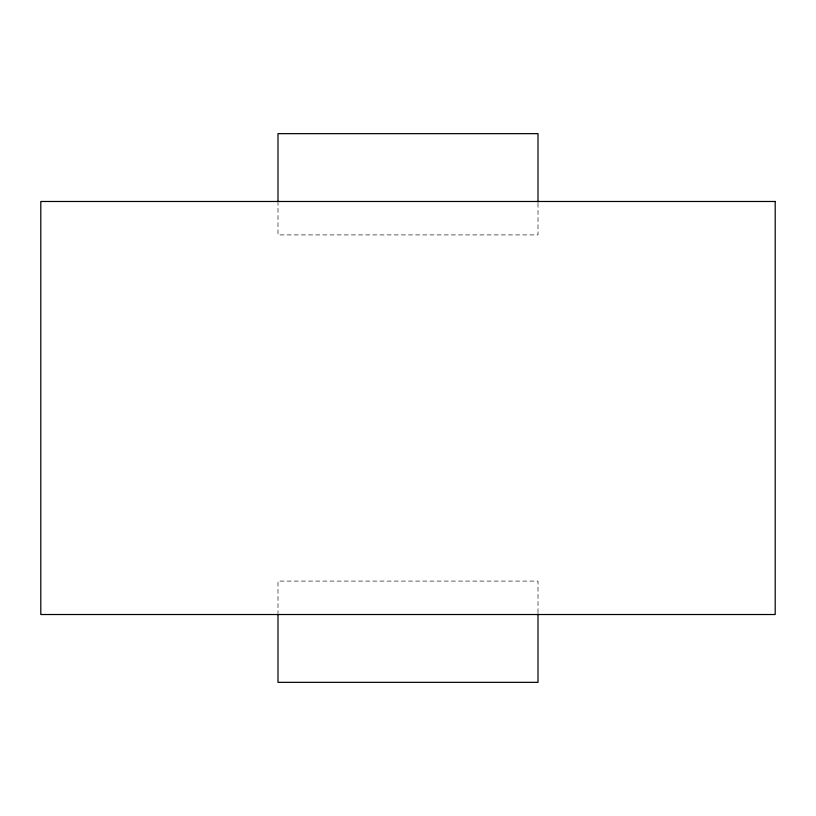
<?xml version="1.0" encoding="UTF-8"?>
<svg xmlns="http://www.w3.org/2000/svg" width="816" height="816" viewBox="0 0 816 816"><rect width="100%" height="100%" fill="white"/><g stroke="black" fill="none" stroke-linecap="round" stroke-linejoin="round"><path stroke-width="0.61" stroke-dasharray="4.08 3.06" d="M538.009 203.266L538.009 234.906L277.991 234.906L277.991 203.266M538.009 612.734L538.009 581.094L277.991 581.094L277.991 612.734"/><path stroke-width="1.22" d="M538.009 202.001L538.009 133.651L277.991 133.651L277.991 202.001M538.009 613.999L538.009 682.349L277.991 682.349L277.991 613.999M775.2 201.481L40.8 201.481L40.8 614.519L775.2 614.519L775.2 201.481"/></g></svg>
